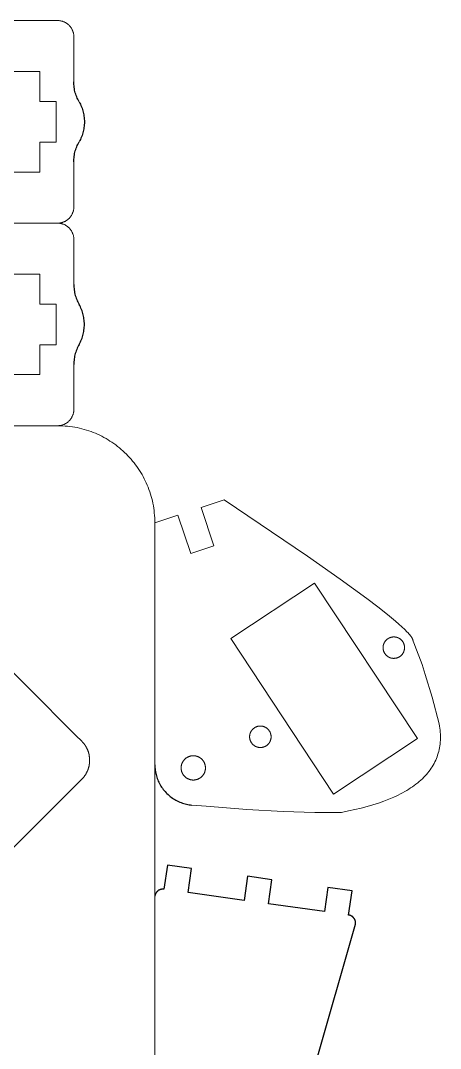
# Model space of a CAD drawing. Header units: millimetres. Extents: x -87 to 69, y -57 to 280.
# Drawn here: x 16.7 to 68.5, y 9.8 to 136.6 of the extents above; entities that cross this region are included whole.
import ezdxf

# ---------------------------------------------------------------- set-up
doc = ezdxf.new("R2010")
doc.units = ezdxf.units.MM
doc.header["$MEASUREMENT"] = 0
doc.layers.add('Predeterminado', color=18, linetype='Continuous', true_color=0x000000)

msp = doc.modelspace()

# ---------------------------------------------------------------- linework, layer by layer
at = {"layer": 'Predeterminado', "lineweight": 9}
for points in [[(-6.1, 136.62), (21.28, 136.62)], [(21.28, 136.62), (21.35, 136.62), (21.42, 136.61), (21.49, 136.61), (21.56, 136.6), (21.62, 136.59), (21.69, 136.58), (21.76, 136.56), (21.82, 136.54), (21.89, 136.53), (21.95, 136.5), (22.02, 136.48), (22.08, 136.45), (22.14, 136.43), (22.2, 136.39), (22.26, 136.36), (22.32, 136.33), (22.38, 136.29), (22.44, 136.25), (22.49, 136.21), (22.55, 136.17), (22.6, 136.13), (22.65, 136.08), (22.7, 136.03), (22.75, 135.98), (22.79, 135.93), (22.84, 135.88), (22.88, 135.83), (22.92, 135.77), (22.96, 135.72), (22.99, 135.66), (23.03, 135.6), (23.06, 135.54), (23.09, 135.48), (23.12, 135.42), (23.14, 135.35), (23.17, 135.29), (23.19, 135.22), (23.21, 135.16), (23.23, 135.09), (23.24, 135.03), (23.26, 134.96), (23.27, 134.89), (23.27, 134.82), (23.28, 134.76), (23.28, 134.69), (23.28, 134.62)], [(23.28, 134.62), (23.28, 129.06)], [(19.09, 126.62), (19.09, 130.32), (19.09, 130.32), (-3.91, 130.32), (-3.91, 130.32), (-3.91, 117.92), (-3.91, 117.92), (19.09, 117.92), (19.09, 117.92), (19.09, 121.62)], [(19.09, 121.62), (19.09, 121.62), (21.09, 121.62), (21.09, 121.62), (21.09, 126.62), (21.09, 126.62), (19.09, 126.62)], [(23.28, 119.18), (23.28, 113.62)], [(23.28, 113.62), (23.28, 113.55), (23.28, 113.48), (23.27, 113.41), (23.27, 113.35), (23.26, 113.28), (23.24, 113.21), (23.23, 113.15), (23.21, 113.08), (23.19, 113.01), (23.17, 112.95), (23.14, 112.89), (23.12, 112.82), (23.09, 112.76), (23.06, 112.7), (23.03, 112.64), (22.99, 112.58), (22.96, 112.52), (22.92, 112.47), (22.88, 112.41), (22.84, 112.36), (22.79, 112.3), (22.75, 112.25), (22.7, 112.2), (22.65, 112.16), (22.6, 112.11), (22.55, 112.07), (22.49, 112.03), (22.44, 111.98), (22.38, 111.95), (22.32, 111.91), (22.26, 111.88), (22.2, 111.84), (22.14, 111.81), (22.08, 111.78), (22.02, 111.76), (21.95, 111.73), (21.89, 111.71), (21.82, 111.69), (21.76, 111.68), (21.69, 111.66), (21.62, 111.65), (21.56, 111.64), (21.49, 111.63), (21.42, 111.62), (21.35, 111.62), (21.28, 111.62)], [(21.28, 111.62), (-6.1, 111.62)], [(21.28, 111.62), (-6.1, 111.62)], [(23.28, 109.62), (23.28, 109.69), (23.28, 109.76), (23.27, 109.82), (23.27, 109.89), (23.26, 109.96), (23.24, 110.03), (23.23, 110.09), (23.21, 110.16), (23.19, 110.22), (23.17, 110.29), (23.14, 110.35), (23.12, 110.42), (23.09, 110.48), (23.06, 110.54), (23.03, 110.6), (22.99, 110.66), (22.96, 110.72), (22.92, 110.77), (22.88, 110.83), (22.84, 110.88), (22.79, 110.93), (22.75, 110.98), (22.7, 111.03), (22.65, 111.08), (22.6, 111.13), (22.55, 111.17), (22.49, 111.21), (22.44, 111.25), (22.38, 111.29), (22.32, 111.33), (22.26, 111.36), (22.2, 111.39), (22.14, 111.43), (22.08, 111.45), (22.02, 111.48), (21.95, 111.5), (21.89, 111.53), (21.82, 111.54), (21.76, 111.56), (21.69, 111.58), (21.62, 111.59), (21.56, 111.6), (21.49, 111.61), (21.42, 111.61), (21.35, 111.62), (21.28, 111.62)], [(23.28, 104.06), (23.28, 109.62)], [(19.09, 96.62), (19.09, 92.92), (19.09, 92.92), (-3.91, 92.92), (-3.91, 92.92), (-3.91, 105.32), (-3.91, 105.32), (19.09, 105.32), (19.09, 105.32), (19.09, 101.62)], [(19.09, 101.62), (19.09, 101.62), (21.09, 101.62), (21.09, 101.62), (21.09, 96.62), (21.09, 96.62), (19.09, 96.62)], [(23.28, 88.62), (23.28, 94.18)], [(21.28, 86.62), (21.35, 86.62), (21.42, 86.62), (21.49, 86.63), (21.56, 86.64), (21.62, 86.65), (21.69, 86.66), (21.76, 86.68), (21.82, 86.69), (21.89, 86.71), (21.95, 86.73), (22.02, 86.76), (22.08, 86.78), (22.14, 86.81), (22.2, 86.84), (22.26, 86.88), (22.32, 86.91), (22.38, 86.95), (22.44, 86.98), (22.49, 87.03), (22.55, 87.07), (22.6, 87.11), (22.65, 87.16), (22.7, 87.2), (22.75, 87.25), (22.79, 87.3), (22.84, 87.36), (22.88, 87.41), (22.92, 87.47), (22.96, 87.52), (22.99, 87.58), (23.03, 87.64), (23.06, 87.7), (23.09, 87.76), (23.12, 87.82), (23.14, 87.89), (23.17, 87.95), (23.19, 88.01), (23.21, 88.08), (23.23, 88.15), (23.24, 88.21), (23.26, 88.28), (23.27, 88.35), (23.27, 88.41), (23.28, 88.48), (23.28, 88.55), (23.28, 88.62)], [(21.28, 86.62), (21.28, 86.62), (21.27, 86.62), (21.23, 86.62), (21.08, 86.62), (20.49, 86.62), (18.23, 86.62), (10.19, 86.62), (-14.22, 86.62), (-38.62, 86.61), (-46.66, 86.61), (-48.92, 86.61), (-49.51, 86.61), (-49.66, 86.61), (-49.7, 86.61), (-49.71, 86.61), (-49.72, 86.61)], [(-6.1, 86.62), (21.28, 86.62)], [(21.28, 86.62), (21.59, 86.62), (21.9, 86.6), (22.21, 86.58), (22.51, 86.56), (22.81, 86.52), (23.11, 86.48), (23.41, 86.43), (23.7, 86.38), (23.99, 86.31), (24.28, 86.24), (24.57, 86.16), (24.85, 86.08), (25.13, 85.99), (25.41, 85.89), (25.68, 85.79), (25.96, 85.68), (26.22, 85.56), (26.49, 85.44), (26.75, 85.31), (27, 85.17), (27.26, 85.03), (27.51, 84.88), (27.75, 84.73), (27.99, 84.57), (28.23, 84.41), (28.46, 84.24), (28.69, 84.06), (28.92, 83.88), (29.14, 83.69), (29.35, 83.5), (29.56, 83.31), (29.77, 83.1), (29.97, 82.9), (30.17, 82.69), (30.36, 82.47), (30.54, 82.25), (30.73, 82.03), (30.9, 81.8), (31.07, 81.57), (31.24, 81.33), (31.39, 81.09), (31.55, 80.84), (31.7, 80.59), (31.84, 80.34), (31.97, 80.08), (32.1, 79.82), (32.23, 79.56), (32.34, 79.29), (32.45, 79.02), (32.56, 78.75), (32.65, 78.47), (32.75, 78.19), (32.83, 77.9), (32.91, 77.62), (32.98, 77.33), (33.04, 77.04), (33.1, 76.74), (33.15, 76.45), (33.19, 76.15), (33.22, 75.85), (33.25, 75.54), (33.27, 75.24), (33.28, 74.93), (33.29, 74.62)], [(24.16, 47.79), (24.16, 47.8), (24.16, 47.8), (24.14, 47.82), (24.06, 47.9), (23.76, 48.2), (22.61, 49.34), (18.53, 53.43), (6.15, 65.83), (-6.23, 78.23), (-10.31, 82.31), (-11.46, 83.46), (-11.76, 83.76), (-11.83, 83.83), (-11.85, 83.85), (-11.86, 83.86), (-11.86, 83.86)], [(38.98, 76.52), (41.82, 77.47)], [(65.14, 60.02), (65.14, 60.03), (65.14, 60.05), (65.14, 60.06), (65.14, 60.08), (65.14, 60.1), (65.14, 60.11), (65.13, 60.13), (65.13, 60.15), (65.12, 60.17), (65.12, 60.18), (65.11, 60.2), (65.11, 60.22), (65.1, 60.24), (65.09, 60.26), (65.08, 60.28), (65.07, 60.3), (65.06, 60.32), (65.05, 60.35), (65.04, 60.37), (65.03, 60.39), (65, 60.44), (64.97, 60.48), (64.94, 60.53), (64.91, 60.59), (64.87, 60.64), (64.83, 60.69), (64.74, 60.81), (64.63, 60.93), (64.52, 61.06), (64.39, 61.19), (64.11, 61.48), (63.77, 61.8), (63.39, 62.14), (62.97, 62.51), (61.98, 63.33), (60.8, 64.26), (59.43, 65.3), (56.15, 67.69), (52.12, 70.52), (41.82, 77.47)], [(38.98, 76.52), (40.56, 71.78), (40.56, 71.78), (37.71, 70.83), (37.71, 70.83), (36.13, 75.57)], [(33.29, 74.62), (36.13, 75.57)], [(33.29, -45.47), (33.29, -45.47), (33.29, -45.45), (33.29, -45.39), (33.29, -45.13), (33.29, -44.13), (33.29, -40.31), (33.29, -26.71), (33.29, 14.57), (33.29, 55.85), (33.29, 69.46), (33.29, 73.27), (33.29, 74.27), (33.29, 74.53), (33.29, 74.6), (33.29, 74.61), (33.29, 74.62)], [(68.37, 49.81), (67.48, 53.11), (66.65, 55.92), (66.25, 57.13), (65.86, 58.22), (65.49, 59.18), (65.31, 59.62), (65.14, 60.02)], [(56.33, 38.9), (57.16, 39.07), (57.96, 39.24), (58.74, 39.42), (59.48, 39.62), (60.19, 39.83), (60.87, 40.05), (61.53, 40.28), (62.15, 40.52), (62.75, 40.78), (63.04, 40.91), (63.32, 41.04), (63.59, 41.18), (63.85, 41.32), (64.11, 41.46), (64.36, 41.61), (64.61, 41.76), (64.84, 41.91), (65.07, 42.07), (65.29, 42.22), (65.5, 42.38), (65.71, 42.55), (65.91, 42.71), (66.1, 42.88), (66.29, 43.05), (66.46, 43.23), (66.63, 43.41), (66.8, 43.59), (66.95, 43.77), (67.1, 43.96), (67.24, 44.15), (67.37, 44.34), (67.5, 44.53), (67.62, 44.73), (67.73, 44.93), (67.83, 45.13), (67.93, 45.34), (68.02, 45.55), (68.1, 45.76), (68.17, 45.98), (68.24, 46.2), (68.3, 46.42), (68.35, 46.64), (68.4, 46.87), (68.44, 47.1), (68.47, 47.33), (68.49, 47.56), (68.51, 47.8), (68.51, 48.04), (68.52, 48.29), (68.51, 48.54), (68.5, 48.78), (68.48, 49.04), (68.45, 49.29), (68.41, 49.55), (68.37, 49.81)], [(24.28, 47.67), (24.28, 47.67), (24.28, 47.67), (24.28, 47.67), (24.28, 47.67), (24.28, 47.67), (24.28, 47.67), (24.27, 47.69), (24.22, 47.73), (24.18, 47.77), (24.17, 47.79), (24.16, 47.79), (24.16, 47.79), (24.16, 47.79), (24.16, 47.79), (24.16, 47.79), (24.16, 47.79)], [(24.36, 47.58), (24.36, 47.58), (24.36, 47.58), (24.36, 47.58), (24.36, 47.58), (24.36, 47.58), (24.36, 47.59), (24.35, 47.6), (24.32, 47.62), (24.3, 47.65), (24.29, 47.66), (24.28, 47.67), (24.28, 47.67), (24.28, 47.67), (24.28, 47.67), (24.28, 47.67), (24.28, 47.67)], [(24.44, 47.5), (24.44, 47.5), (24.44, 47.5), (24.44, 47.5), (24.44, 47.5), (24.44, 47.5), (24.43, 47.5), (24.43, 47.51), (24.4, 47.54), (24.37, 47.57), (24.37, 47.58), (24.36, 47.58), (24.36, 47.58), (24.36, 47.58), (24.36, 47.58), (24.36, 47.58), (24.36, 47.58)], [(24.51, 47.41), (24.51, 47.41), (24.51, 47.41), (24.51, 47.41), (24.51, 47.41), (24.51, 47.41), (24.51, 47.42), (24.5, 47.42), (24.47, 47.46), (24.45, 47.49), (24.44, 47.5), (24.44, 47.5), (24.44, 47.5), (24.44, 47.5), (24.44, 47.5), (24.44, 47.5), (24.44, 47.5)], [(24.58, 47.32), (24.58, 47.32), (24.58, 47.32), (24.58, 47.32), (24.58, 47.32), (24.58, 47.32), (24.58, 47.33), (24.57, 47.34), (24.55, 47.37), (24.52, 47.4), (24.51, 47.41), (24.51, 47.41), (24.51, 47.41), (24.51, 47.41), (24.51, 47.41), (24.51, 47.41), (24.51, 47.41)], [(24.65, 47.23), (24.65, 47.23), (24.65, 47.23), (24.65, 47.23), (24.65, 47.23), (24.65, 47.23), (24.64, 47.23), (24.64, 47.24), (24.61, 47.28), (24.59, 47.31), (24.58, 47.32), (24.58, 47.32), (24.58, 47.32), (24.58, 47.32), (24.58, 47.32), (24.58, 47.32), (24.58, 47.32)], [(24.71, 47.13), (24.71, 47.13), (24.71, 47.13), (24.71, 47.13), (24.71, 47.13), (24.71, 47.14), (24.71, 47.14), (24.7, 47.15), (24.68, 47.18), (24.66, 47.21), (24.65, 47.22), (24.65, 47.23), (24.65, 47.23), (24.65, 47.23), (24.65, 47.23), (24.65, 47.23), (24.65, 47.23)], [(24.77, 47.04), (24.77, 47.04), (24.77, 47.04), (24.77, 47.04), (24.77, 47.04), (24.77, 47.04), (24.77, 47.04), (24.76, 47.05), (24.74, 47.09), (24.72, 47.12), (24.71, 47.13), (24.71, 47.13), (24.71, 47.13), (24.71, 47.13), (24.71, 47.13), (24.71, 47.13), (24.71, 47.13)], [(24.83, 46.94), (24.83, 46.94), (24.83, 46.94), (24.83, 46.94), (24.83, 46.94), (24.83, 46.94), (24.82, 46.94), (24.82, 46.95), (24.8, 46.99), (24.78, 47.02), (24.77, 47.03), (24.77, 47.04), (24.77, 47.04), (24.77, 47.04), (24.77, 47.04), (24.77, 47.04), (24.77, 47.04)], [(24.88, 46.84), (24.88, 46.84), (24.88, 46.84), (24.88, 46.84), (24.88, 46.84), (24.88, 46.84), (24.88, 46.84), (24.87, 46.85), (24.85, 46.89), (24.83, 46.92), (24.83, 46.93), (24.83, 46.94), (24.83, 46.94), (24.83, 46.94), (24.83, 46.94), (24.83, 46.94), (24.83, 46.94)], [(24.93, 46.74), (24.93, 46.74), (24.93, 46.74), (24.93, 46.74), (24.93, 46.74), (24.93, 46.74), (24.93, 46.74), (24.92, 46.75), (24.9, 46.79), (24.89, 46.82), (24.88, 46.83), (24.88, 46.84), (24.88, 46.84), (24.88, 46.84), (24.88, 46.84), (24.88, 46.84), (24.88, 46.84)], [(24.98, 46.63), (24.98, 46.63), (24.98, 46.63), (24.98, 46.63), (24.98, 46.63), (24.98, 46.63), (24.97, 46.64), (24.97, 46.65), (24.95, 46.68), (24.94, 46.72), (24.93, 46.73), (24.93, 46.74), (24.93, 46.74), (24.93, 46.74), (24.93, 46.74), (24.93, 46.74), (24.93, 46.74)], [(25.02, 46.53), (25.02, 46.53), (25.02, 46.53), (25.02, 46.53), (25.02, 46.53), (25.02, 46.53), (25.02, 46.53), (25.01, 46.54), (25, 46.58), (24.98, 46.62), (24.98, 46.63), (24.98, 46.63), (24.98, 46.63), (24.98, 46.63), (24.98, 46.63), (24.98, 46.63), (24.98, 46.63)], [(25.06, 46.42), (25.06, 46.42), (25.06, 46.42), (25.06, 46.42), (25.06, 46.42), (25.06, 46.42), (25.06, 46.42), (25.05, 46.44), (25.04, 46.47), (25.02, 46.51), (25.02, 46.52), (25.02, 46.53), (25.02, 46.53), (25.02, 46.53), (25.02, 46.53), (25.02, 46.53), (25.02, 46.53)], [(25.09, 46.31), (25.09, 46.31), (25.09, 46.31), (25.09, 46.31), (25.09, 46.31), (25.09, 46.31), (25.09, 46.32), (25.09, 46.33), (25.08, 46.37), (25.06, 46.4), (25.06, 46.42), (25.06, 46.42), (25.06, 46.42), (25.06, 46.42), (25.06, 46.42), (25.06, 46.42), (25.06, 46.42)], [(25.12, 46.2), (25.12, 46.2), (25.12, 46.2), (25.12, 46.2), (25.12, 46.2), (25.12, 46.2), (25.12, 46.21), (25.12, 46.22), (25.11, 46.26), (25.1, 46.29), (25.09, 46.31), (25.09, 46.31), (25.09, 46.31), (25.09, 46.31), (25.09, 46.31), (25.09, 46.31), (25.09, 46.31)], [(25.15, 46.09), (25.15, 46.09), (25.15, 46.09), (25.15, 46.09), (25.15, 46.09), (25.15, 46.09), (25.15, 46.1), (25.15, 46.11), (25.14, 46.15), (25.13, 46.19), (25.13, 46.2), (25.12, 46.2), (25.12, 46.2), (25.12, 46.2), (25.12, 46.2), (25.12, 46.2), (25.12, 46.2)], [(25.18, 45.98), (25.18, 45.98), (25.18, 45.98), (25.18, 45.98), (25.18, 45.98), (25.18, 45.98), (25.18, 45.99), (25.17, 46), (25.16, 46.04), (25.16, 46.08), (25.15, 46.09), (25.15, 46.09), (25.15, 46.09), (25.15, 46.09), (25.15, 46.09), (25.15, 46.09), (25.15, 46.09)], [(25.2, 45.87), (25.2, 45.87), (25.2, 45.87), (25.2, 45.87), (25.2, 45.87), (25.2, 45.87), (25.2, 45.87), (25.19, 45.89), (25.19, 45.93), (25.18, 45.96), (25.18, 45.98), (25.18, 45.98), (25.18, 45.98), (25.18, 45.98), (25.18, 45.98), (25.18, 45.98), (25.18, 45.98)], [(25.21, 45.76), (25.21, 45.76), (25.21, 45.76), (25.21, 45.76), (25.21, 45.76), (25.21, 45.76), (25.21, 45.76), (25.21, 45.77), (25.2, 45.81), (25.2, 45.85), (25.2, 45.86), (25.2, 45.87), (25.2, 45.87), (25.2, 45.87), (25.2, 45.87), (25.2, 45.87), (25.2, 45.87)], [(25.23, 45.64), (25.23, 45.64), (25.23, 45.64), (25.23, 45.64), (25.23, 45.64), (25.23, 45.65), (25.23, 45.65), (25.22, 45.66), (25.22, 45.7), (25.22, 45.74), (25.21, 45.75), (25.21, 45.76), (25.21, 45.76), (25.21, 45.76), (25.21, 45.76), (25.21, 45.76), (25.21, 45.76)], [(25.07, 44.3), (25.07, 44.3), (25.07, 44.3), (25.07, 44.3), (25.07, 44.3), (25.08, 44.3), (25.08, 44.3), (25.08, 44.31), (25.09, 44.35), (25.1, 44.39), (25.11, 44.4), (25.11, 44.4), (25.11, 44.41), (25.11, 44.41), (25.11, 44.41), (25.11, 44.41), (25.11, 44.41)], [(25.11, 44.41), (25.11, 44.41), (25.11, 44.41), (25.11, 44.41), (25.11, 44.41), (25.11, 44.41), (25.11, 44.41), (25.11, 44.42), (25.12, 44.46), (25.13, 44.5), (25.14, 44.51), (25.14, 44.51), (25.14, 44.51), (25.14, 44.52), (25.14, 44.52), (25.14, 44.52), (25.14, 44.52)], [(25.14, 44.52), (25.14, 44.52), (25.14, 44.52), (25.14, 44.52), (25.14, 44.52), (25.14, 44.52), (25.14, 44.52), (25.14, 44.53), (25.15, 44.57), (25.16, 44.61), (25.16, 44.62), (25.16, 44.62), (25.16, 44.63), (25.16, 44.63), (25.16, 44.63), (25.16, 44.63), (25.16, 44.63)], [(25.16, 44.63), (25.16, 44.63), (25.16, 44.63), (25.16, 44.63), (25.16, 44.63), (25.16, 44.63), (25.17, 44.63), (25.17, 44.64), (25.18, 44.68), (25.18, 44.72), (25.19, 44.73), (25.19, 44.74), (25.19, 44.74), (25.19, 44.74), (25.19, 44.74), (25.19, 44.74), (25.19, 44.74)], [(25.19, 44.74), (25.19, 44.74), (25.19, 44.74), (25.19, 44.74), (25.19, 44.74), (25.19, 44.74), (25.19, 44.74), (25.19, 44.76), (25.2, 44.79), (25.2, 44.83), (25.2, 44.84), (25.2, 44.85), (25.2, 44.85), (25.2, 44.85), (25.2, 44.85), (25.2, 44.85), (25.2, 44.85)], [(25.2, 44.85), (25.2, 44.85), (25.2, 44.85), (25.2, 44.85), (25.2, 44.85), (25.21, 44.85), (25.21, 44.85), (25.21, 44.87), (25.21, 44.91), (25.22, 44.94), (25.22, 44.96), (25.22, 44.96), (25.22, 44.96), (25.22, 44.96), (25.22, 44.96), (25.22, 44.96), (25.22, 44.96)], [(25.22, 44.96), (25.22, 44.96), (25.22, 44.96), (25.22, 44.96), (25.22, 44.96), (25.22, 44.96), (25.22, 44.97), (25.22, 44.98), (25.22, 45.02), (25.23, 45.06), (25.23, 45.07), (25.23, 45.07), (25.23, 45.08), (25.23, 45.08), (25.23, 45.08), (25.23, 45.08), (25.23, 45.08)], [(25.23, 45.53), (25.23, 45.53), (25.23, 45.53), (25.23, 45.53), (25.23, 45.53), (25.23, 45.53), (25.23, 45.54), (25.23, 45.55), (25.23, 45.59), (25.23, 45.63), (25.23, 45.64), (25.23, 45.64), (25.23, 45.64), (25.23, 45.64), (25.23, 45.64), (25.23, 45.64), (25.23, 45.64)], [(25.24, 45.42), (25.24, 45.42), (25.24, 45.42), (25.24, 45.42), (25.24, 45.42), (25.24, 45.42), (25.24, 45.42), (25.24, 45.43), (25.24, 45.47), (25.24, 45.51), (25.23, 45.53), (25.23, 45.53), (25.23, 45.53), (25.23, 45.53), (25.23, 45.53), (25.23, 45.53), (25.23, 45.53)], [(25.23, 45.08), (25.23, 45.08), (25.23, 45.08), (25.23, 45.08), (25.23, 45.08), (25.23, 45.08), (25.23, 45.08), (25.23, 45.09), (25.23, 45.13), (25.24, 45.17), (25.24, 45.18), (25.24, 45.19), (25.24, 45.19), (25.24, 45.19), (25.24, 45.19), (25.24, 45.19), (25.24, 45.19)], [(25.24, 45.3), (25.24, 45.3), (25.24, 45.3), (25.24, 45.3), (25.24, 45.3), (25.24, 45.3), (25.24, 45.31), (25.24, 45.32), (25.24, 45.36), (25.24, 45.4), (25.24, 45.41), (25.24, 45.42), (25.24, 45.42), (25.24, 45.42), (25.24, 45.42), (25.24, 45.42), (25.24, 45.42)], [(25.24, 45.19), (25.24, 45.19), (25.24, 45.19), (25.24, 45.19), (25.24, 45.19), (25.24, 45.19), (25.24, 45.19), (25.24, 45.21), (25.24, 45.25), (25.24, 45.29), (25.24, 45.3), (25.24, 45.3), (25.24, 45.3), (25.24, 45.3), (25.24, 45.3), (25.24, 45.3), (25.24, 45.3)], [(24.4, 43.12), (24.4, 43.12), (24.4, 43.12), (24.4, 43.12), (24.4, 43.12), (24.4, 43.12), (24.4, 43.13), (24.41, 43.14), (24.44, 43.17), (24.46, 43.19), (24.47, 43.2), (24.47, 43.21), (24.47, 43.21), (24.47, 43.21), (24.47, 43.21), (24.47, 43.21), (24.47, 43.21)], [(24.47, 43.21), (24.47, 43.21), (24.47, 43.21), (24.47, 43.21), (24.47, 43.21), (24.47, 43.21), (24.48, 43.21), (24.48, 43.22), (24.51, 43.25), (24.53, 43.28), (24.54, 43.29), (24.54, 43.3), (24.54, 43.3), (24.54, 43.3), (24.54, 43.3), (24.54, 43.3), (24.54, 43.3)], [(24.54, 43.3), (24.54, 43.3), (24.54, 43.3), (24.54, 43.3), (24.54, 43.3), (24.54, 43.3), (24.55, 43.3), (24.55, 43.31), (24.58, 43.34), (24.6, 43.37), (24.61, 43.38), (24.61, 43.39), (24.61, 43.39), (24.61, 43.39), (24.61, 43.39), (24.61, 43.39), (24.61, 43.39)], [(24.61, 43.39), (24.61, 43.39), (24.61, 43.39), (24.61, 43.39), (24.61, 43.39), (24.61, 43.39), (24.62, 43.39), (24.62, 43.4), (24.64, 43.43), (24.67, 43.47), (24.67, 43.48), (24.68, 43.48), (24.68, 43.48), (24.68, 43.48), (24.68, 43.48), (24.68, 43.48), (24.68, 43.48)], [(24.68, 43.48), (24.68, 43.48), (24.68, 43.48), (24.68, 43.48), (24.68, 43.48), (24.68, 43.48), (24.68, 43.49), (24.69, 43.5), (24.71, 43.53), (24.73, 43.56), (24.74, 43.57), (24.74, 43.58), (24.74, 43.58), (24.74, 43.58), (24.74, 43.58), (24.74, 43.58), (24.74, 43.58)], [(24.74, 43.58), (24.74, 43.58), (24.74, 43.58), (24.74, 43.58), (24.74, 43.58), (24.74, 43.58), (24.74, 43.58), (24.75, 43.59), (24.77, 43.63), (24.79, 43.66), (24.79, 43.67), (24.8, 43.67), (24.8, 43.67), (24.8, 43.67), (24.8, 43.67), (24.8, 43.67), (24.8, 43.67)], [(24.8, 43.67), (24.8, 43.67), (24.8, 43.67), (24.8, 43.67), (24.8, 43.67), (24.8, 43.68), (24.8, 43.68), (24.81, 43.69), (24.82, 43.72), (24.84, 43.76), (24.85, 43.77), (24.85, 43.77), (24.85, 43.77), (24.85, 43.77), (24.85, 43.77), (24.85, 43.77), (24.85, 43.77)], [(24.85, 43.77), (24.85, 43.77), (24.85, 43.77), (24.85, 43.77), (24.85, 43.77), (24.85, 43.78), (24.85, 43.78), (24.86, 43.79), (24.88, 43.82), (24.9, 43.86), (24.9, 43.87), (24.9, 43.87), (24.9, 43.88), (24.9, 43.88), (24.9, 43.88), (24.9, 43.88), (24.9, 43.88)], [(24.9, 43.88), (24.9, 43.88), (24.9, 43.88), (24.9, 43.88), (24.9, 43.88), (24.9, 43.88), (24.91, 43.88), (24.91, 43.89), (24.93, 43.93), (24.94, 43.96), (24.95, 43.97), (24.95, 43.98), (24.95, 43.98), (24.95, 43.98), (24.95, 43.98), (24.95, 43.98), (24.95, 43.98)], [(24.95, 43.98), (24.95, 43.98), (24.95, 43.98), (24.95, 43.98), (24.95, 43.98), (24.95, 43.98), (24.95, 43.98), (24.96, 43.99), (24.97, 44.03), (24.99, 44.07), (24.99, 44.08), (25, 44.08), (25, 44.08), (25, 44.08), (25, 44.08), (25, 44.08), (25, 44.08)], [(25, 44.08), (25, 44.08), (25, 44.08), (25, 44.08), (25, 44.08), (25, 44.08), (25, 44.09), (25, 44.1), (25.02, 44.14), (25.03, 44.17), (25.04, 44.18), (25.04, 44.19), (25.04, 44.19), (25.04, 44.19), (25.04, 44.19), (25.04, 44.19), (25.04, 44.19)], [(25.04, 44.19), (25.04, 44.19), (25.04, 44.19), (25.04, 44.19), (25.04, 44.19), (25.04, 44.19), (25.04, 44.19), (25.04, 44.21), (25.06, 44.24), (25.07, 44.28), (25.07, 44.29), (25.07, 44.3), (25.07, 44.3), (25.07, 44.3), (25.07, 44.3), (25.07, 44.3), (25.07, 44.3)], [(-11.91, 6.86), (-11.91, 6.86), (-11.9, 6.86), (-11.88, 6.88), (-11.8, 6.96), (-11.5, 7.26), (-10.36, 8.41), (-6.27, 12.49), (6.13, 24.87), (18.52, 37.25), (22.61, 41.33), (23.75, 42.47), (24.06, 42.78), (24.13, 42.85), (24.15, 42.87), (24.16, 42.88), (24.16, 42.88)], [(24.16, 42.88), (24.16, 42.88), (24.16, 42.88), (24.16, 42.88), (24.16, 42.88), (24.16, 42.88), (24.16, 42.88), (24.17, 42.89), (24.2, 42.92), (24.23, 42.94), (24.24, 42.95), (24.24, 42.96), (24.24, 42.96), (24.24, 42.96), (24.24, 42.96), (24.24, 42.96), (24.24, 42.96)], [(24.24, 42.96), (24.24, 42.96), (24.24, 42.96), (24.24, 42.96), (24.24, 42.96), (24.24, 42.96), (24.25, 42.96), (24.25, 42.97), (24.28, 43), (24.31, 43.03), (24.32, 43.03), (24.32, 43.04), (24.32, 43.04), (24.32, 43.04), (24.32, 43.04), (24.32, 43.04), (24.32, 43.04)], [(24.32, 43.04), (24.32, 43.04), (24.32, 43.04), (24.32, 43.04), (24.32, 43.04), (24.32, 43.04), (24.33, 43.04), (24.33, 43.05), (24.36, 43.08), (24.39, 43.11), (24.4, 43.12), (24.4, 43.12), (24.4, 43.12), (24.4, 43.12), (24.4, 43.12), (24.4, 43.12), (24.4, 43.12)], [(37.86, 39.8), (39.61, 39.65)], [(39.61, 39.65), (44.65, 39.26), (49.12, 39.01), (53.01, 38.89), (54.74, 38.88), (56.33, 38.9)], [(33.29, 24.2), (33.29, 24.2), (33.29, 24.2), (33.29, 24.2), (33.29, 24.21), (33.29, 24.24), (33.29, 24.38), (33.29, 24.88), (33.29, 26.39), (33.29, 27.89), (33.29, 28.39), (33.29, 28.53), (33.29, 28.56), (33.29, 28.57), (33.29, 28.57), (33.29, 28.58), (33.29, 28.58)]]:
    msp.add_lwpolyline(points, dxfattribs=at)
at = {"layer": 'Predeterminado'}
for points in [[(23.94, 126.59), (23.86, 126.74), (23.78, 126.9), (23.71, 127.05), (23.64, 127.21), (23.58, 127.37), (23.52, 127.54), (23.47, 127.7), (23.43, 127.87), (23.39, 128.04), (23.36, 128.2), (23.33, 128.38), (23.31, 128.55), (23.3, 128.72), (23.29, 128.89), (23.28, 129.06)], [(23.94, 126.59), (24.02, 126.44), (24.1, 126.29), (24.17, 126.13), (24.24, 125.97), (24.3, 125.81), (24.35, 125.65), (24.4, 125.48), (24.45, 125.31), (24.49, 125.15), (24.52, 124.98), (24.54, 124.81), (24.56, 124.64), (24.58, 124.46), (24.59, 124.29), (24.59, 124.12), (24.59, 123.95), (24.58, 123.77), (24.56, 123.6), (24.54, 123.43), (24.52, 123.26), (24.49, 123.09), (24.45, 122.92), (24.4, 122.76), (24.35, 122.59), (24.3, 122.43), (24.24, 122.27), (24.17, 122.11), (24.1, 121.95), (24.02, 121.8), (23.94, 121.65)], [(23.28, 119.18), (23.29, 119.35), (23.3, 119.52), (23.31, 119.69), (23.33, 119.86), (23.36, 120.03), (23.39, 120.2), (23.43, 120.37), (23.47, 120.54), (23.52, 120.7), (23.58, 120.87), (23.64, 121.03), (23.71, 121.19), (23.78, 121.34), (23.86, 121.5), (23.94, 121.65)], [(23.28, 104.06), (23.29, 103.89), (23.3, 103.72), (23.31, 103.55), (23.33, 103.38), (23.36, 103.2), (23.39, 103.04), (23.43, 102.87), (23.47, 102.7), (23.52, 102.54), (23.58, 102.37), (23.64, 102.21), (23.71, 102.05), (23.78, 101.9), (23.86, 101.74), (23.94, 101.59)], [(23.94, 96.65), (24.02, 96.8), (24.1, 96.95), (24.17, 97.11), (24.24, 97.27), (24.3, 97.43), (24.35, 97.59), (24.4, 97.76), (24.45, 97.92), (24.49, 98.09), (24.52, 98.26), (24.54, 98.43), (24.56, 98.6), (24.58, 98.77), (24.59, 98.95), (24.59, 99.12), (24.59, 99.29), (24.58, 99.46), (24.56, 99.64), (24.54, 99.81), (24.52, 99.98), (24.49, 100.15), (24.45, 100.31), (24.4, 100.48), (24.35, 100.65), (24.3, 100.81), (24.24, 100.97), (24.17, 101.13), (24.1, 101.29), (24.02, 101.44), (23.94, 101.59)], [(23.94, 96.65), (23.86, 96.5), (23.78, 96.34), (23.71, 96.19), (23.64, 96.03), (23.58, 95.87), (23.52, 95.7), (23.47, 95.54), (23.43, 95.37), (23.39, 95.2), (23.36, 95.03), (23.33, 94.86), (23.31, 94.69), (23.3, 94.52), (23.29, 94.35), (23.28, 94.18)], [(33.29, 44.78), (33.29, 44.61), (33.3, 44.43), (33.31, 44.26), (33.33, 44.09), (33.36, 43.92), (33.39, 43.75), (33.43, 43.58), (33.47, 43.42), (33.52, 43.25), (33.58, 43.09), (33.64, 42.92), (33.71, 42.77), (33.78, 42.61), (33.86, 42.45), (33.94, 42.3), (34.03, 42.15), (34.12, 42.01), (34.22, 41.87), (34.32, 41.73), (34.43, 41.59), (34.54, 41.46), (34.66, 41.33), (34.78, 41.21), (34.91, 41.09), (35.04, 40.98), (35.17, 40.87), (35.31, 40.76), (35.45, 40.66), (35.59, 40.57), (35.74, 40.48), (35.89, 40.39), (36.04, 40.31), (36.2, 40.24), (36.36, 40.17), (36.52, 40.1), (36.68, 40.04), (36.84, 39.99), (37.01, 39.94), (37.18, 39.9), (37.35, 39.87), (37.52, 39.84), (37.69, 39.82), (37.86, 39.8)], [(34.83, 32.39), (34.41, 29.42)], [(37.8, 31.98), (34.83, 32.39)], [(37.39, 29.01), (37.8, 31.98)], [(44.73, 31.01), (44.32, 28.04)], [(47.7, 30.59), (44.73, 31.01)], [(47.29, 27.62), (47.7, 30.59)], [(34.41, 29.42), (34.39, 29.43), (34.36, 29.43), (34.34, 29.43), (34.31, 29.43), (34.29, 29.43), (34.26, 29.43), (34.24, 29.43), (34.21, 29.43), (34.19, 29.42), (34.16, 29.42), (34.14, 29.42), (34.11, 29.41), (34.09, 29.41), (34.06, 29.4), (34.04, 29.4), (34.02, 29.39), (33.99, 29.38), (33.97, 29.38), (33.95, 29.37), (33.93, 29.36), (33.9, 29.35), (33.88, 29.34), (33.86, 29.33), (33.84, 29.32), (33.81, 29.31), (33.79, 29.3), (33.77, 29.29), (33.75, 29.28), (33.73, 29.26), (33.71, 29.25), (33.69, 29.24), (33.67, 29.22), (33.65, 29.21), (33.64, 29.19), (33.62, 29.18), (33.6, 29.16), (33.58, 29.15), (33.56, 29.13), (33.55, 29.11), (33.53, 29.1), (33.52, 29.08), (33.5, 29.06), (33.49, 29.04), (33.47, 29.02), (33.46, 29), (33.44, 28.98), (33.43, 28.96), (33.42, 28.94), (33.4, 28.92), (33.39, 28.9), (33.38, 28.88), (33.37, 28.86), (33.36, 28.84), (33.35, 28.81), (33.34, 28.79), (33.33, 28.77), (33.33, 28.74), (33.32, 28.72), (33.31, 28.7), (33.3, 28.67), (33.3, 28.65), (33.29, 28.62), (33.29, 28.6), (33.29, 28.57)], [(54.64, 29.62), (54.22, 26.65)], [(57.61, 29.2), (54.64, 29.62)], [(57.19, 26.23), (57.61, 29.2)], [(44.32, 28.04), (37.39, 29.01)], [(54.22, 26.65), (47.29, 27.63)], [(58.04, 25.1), (58.05, 25.13), (58.05, 25.15), (58.05, 25.18), (58.05, 25.2), (58.05, 25.23), (58.05, 25.25), (58.05, 25.28), (58.05, 25.3), (58.05, 25.33), (58.05, 25.35), (58.04, 25.38), (58.04, 25.4), (58.04, 25.43), (58.03, 25.45), (58.03, 25.47), (58.02, 25.5), (58.01, 25.52), (58.01, 25.54), (58, 25.57), (57.99, 25.59), (57.98, 25.61), (57.97, 25.63), (57.96, 25.66), (57.95, 25.68), (57.94, 25.7), (57.93, 25.72), (57.92, 25.74), (57.9, 25.76), (57.89, 25.78), (57.88, 25.8), (57.86, 25.82), (57.85, 25.84), (57.84, 25.86), (57.82, 25.88), (57.81, 25.9), (57.79, 25.92), (57.77, 25.93), (57.76, 25.95), (57.74, 25.97), (57.72, 25.98), (57.7, 26), (57.68, 26.02), (57.67, 26.03), (57.65, 26.04), (57.63, 26.06), (57.61, 26.07), (57.59, 26.09), (57.57, 26.1), (57.54, 26.11), (57.52, 26.12), (57.5, 26.13), (57.48, 26.14), (57.46, 26.16), (57.43, 26.16), (57.41, 26.17), (57.39, 26.18), (57.36, 26.19), (57.34, 26.2), (57.32, 26.21), (57.29, 26.21), (57.27, 26.22), (57.24, 26.22), (57.22, 26.23), (57.19, 26.23)], [(48.15, -9.43), (58.04, 25.1)]]:
    msp.add_lwpolyline(points, dxfattribs=at)
at = {"layer": 'Predeterminado', "lineweight": 9}
for points in [[(42.65, 60.35), (52.99, 67.18), (52.99, 67.18), (65.67, 48), (65.67, 48), (55.33, 41.16), (55.33, 41.16)], [(62.03, 60.33), (62, 60.31), (61.97, 60.29), (61.95, 60.27), (61.92, 60.25), (61.89, 60.23), (61.87, 60.2), (61.85, 60.18), (61.82, 60.16), (61.8, 60.13), (61.78, 60.11), (61.76, 60.09), (61.73, 60.06), (61.71, 60.04), (61.69, 60.01), (61.68, 59.98), (61.66, 59.96), (61.64, 59.93), (61.62, 59.9), (61.61, 59.87), (61.59, 59.85), (61.58, 59.82), (61.56, 59.79), (61.55, 59.76), (61.54, 59.73), (61.53, 59.7), (61.52, 59.67), (61.51, 59.64), (61.5, 59.61), (61.49, 59.58), (61.48, 59.55), (61.47, 59.52), (61.47, 59.49), (61.46, 59.46), (61.45, 59.42), (61.45, 59.39), (61.45, 59.36), (61.44, 59.33), (61.44, 59.3), (61.44, 59.27), (61.44, 59.23), (61.44, 59.2), (61.44, 59.17), (61.44, 59.14), (61.45, 59.11), (61.45, 59.07), (61.45, 59.04), (61.46, 59.01), (61.46, 58.98), (61.47, 58.95), (61.48, 58.92), (61.49, 58.88), (61.49, 58.85), (61.5, 58.82), (61.51, 58.79), (61.53, 58.76), (61.54, 58.73), (61.55, 58.7), (61.56, 58.67), (61.58, 58.64), (61.59, 58.61), (61.61, 58.58), (61.63, 58.55), (61.64, 58.52), (61.66, 58.49), (61.68, 58.46), (61.7, 58.44), (61.72, 58.41), (61.74, 58.38), (61.77, 58.36), (61.79, 58.33), (61.81, 58.31), (61.83, 58.28), (61.86, 58.26), (61.88, 58.24), (61.91, 58.22), (61.93, 58.2), (61.96, 58.18), (61.98, 58.16), (62.01, 58.14), (62.04, 58.12), (62.06, 58.1), (62.09, 58.09), (62.12, 58.07), (62.15, 58.06), (62.18, 58.04), (62.2, 58.03), (62.23, 58.01), (62.26, 58), (62.29, 57.99), (62.32, 57.98), (62.35, 57.97), (62.38, 57.96), (62.41, 57.95), (62.44, 57.94), (62.48, 57.93), (62.51, 57.93), (62.54, 57.92), (62.57, 57.92), (62.6, 57.91), (62.63, 57.91), (62.66, 57.91), (62.7, 57.9), (62.73, 57.9), (62.76, 57.9), (62.79, 57.9), (62.82, 57.9), (62.86, 57.91), (62.89, 57.91), (62.92, 57.91), (62.95, 57.92), (62.98, 57.92), (63.01, 57.93), (63.05, 57.93), (63.08, 57.94), (63.11, 57.95), (63.14, 57.96), (63.17, 57.97), (63.2, 57.98), (63.23, 57.99), (63.26, 58), (63.29, 58.01), (63.32, 58.03), (63.35, 58.04), (63.38, 58.06), (63.41, 58.07), (63.44, 58.09), (63.47, 58.11), (63.5, 58.13), (63.53, 58.15), (63.56, 58.17), (63.58, 58.19), (63.61, 58.21), (63.64, 58.23), (63.66, 58.25), (63.68, 58.27), (63.71, 58.3), (63.73, 58.32), (63.75, 58.34), (63.77, 58.37), (63.8, 58.39), (63.82, 58.42), (63.84, 58.45), (63.85, 58.47), (63.87, 58.5), (63.89, 58.53), (63.91, 58.55), (63.92, 58.58), (63.94, 58.61), (63.95, 58.64), (63.97, 58.67), (63.98, 58.7), (63.99, 58.73), (64, 58.76), (64.01, 58.79), (64.02, 58.82), (64.03, 58.85), (64.04, 58.88), (64.05, 58.91), (64.06, 58.94), (64.06, 58.97), (64.07, 59), (64.08, 59.03), (64.08, 59.06), (64.08, 59.09), (64.09, 59.13), (64.09, 59.16), (64.09, 59.19), (64.09, 59.22), (64.09, 59.25), (64.09, 59.29), (64.09, 59.32), (64.08, 59.35), (64.08, 59.38), (64.08, 59.41), (64.07, 59.45), (64.07, 59.48), (64.06, 59.51), (64.05, 59.54), (64.05, 59.57), (64.04, 59.6), (64.03, 59.63), (64.02, 59.67), (64, 59.7), (63.99, 59.73), (63.98, 59.76), (63.97, 59.79), (63.95, 59.82), (63.94, 59.85), (63.92, 59.88), (63.9, 59.91), (63.89, 59.93), (63.87, 59.96), (63.85, 59.99), (63.83, 60.02), (63.81, 60.05), (63.79, 60.07), (63.76, 60.1), (63.74, 60.12), (63.72, 60.15), (63.7, 60.17), (63.67, 60.19), (63.65, 60.22), (63.62, 60.24), (63.6, 60.26), (63.57, 60.28), (63.55, 60.3), (63.52, 60.32), (63.49, 60.33), (63.47, 60.35), (63.44, 60.37), (63.41, 60.38), (63.38, 60.4), (63.35, 60.41), (63.33, 60.43), (63.3, 60.44), (63.27, 60.45), (63.24, 60.47), (63.21, 60.48), (63.18, 60.49), (63.15, 60.5), (63.12, 60.51), (63.09, 60.51), (63.05, 60.52), (63.02, 60.53), (62.99, 60.53), (62.96, 60.54), (62.93, 60.54), (62.9, 60.55), (62.87, 60.55), (62.83, 60.55), (62.8, 60.55), (62.77, 60.55), (62.74, 60.55), (62.71, 60.55), (62.68, 60.55), (62.64, 60.55), (62.61, 60.54), (62.58, 60.54), (62.55, 60.53), (62.52, 60.53), (62.48, 60.52), (62.45, 60.52), (62.42, 60.51), (62.39, 60.5), (62.36, 60.49), (62.33, 60.48), (62.3, 60.47), (62.27, 60.46), (62.24, 60.44), (62.21, 60.43), (62.18, 60.41), (62.15, 60.4), (62.12, 60.38), (62.09, 60.37), (62.06, 60.35)], [(45.56, 49.33), (45.54, 49.31), (45.51, 49.29), (45.48, 49.27), (45.46, 49.25), (45.43, 49.23), (45.41, 49.21), (45.38, 49.18), (45.36, 49.16), (45.33, 49.14), (45.31, 49.11), (45.29, 49.09), (45.27, 49.06), (45.25, 49.04), (45.23, 49.01), (45.21, 48.99), (45.19, 48.96), (45.18, 48.93), (45.16, 48.9), (45.14, 48.88), (45.13, 48.85), (45.11, 48.82), (45.1, 48.79), (45.09, 48.76), (45.07, 48.73), (45.06, 48.7), (45.05, 48.67), (45.04, 48.64), (45.03, 48.61), (45.02, 48.58), (45.01, 48.55), (45.01, 48.52), (45, 48.49), (45, 48.46), (44.99, 48.43), (44.99, 48.39), (44.98, 48.36), (44.98, 48.33), (44.98, 48.3), (44.98, 48.27), (44.98, 48.24), (44.98, 48.2), (44.98, 48.17), (44.98, 48.14), (44.98, 48.11), (44.98, 48.08), (44.99, 48.04), (44.99, 48.01), (45, 47.98), (45.01, 47.95), (45.01, 47.92), (45.02, 47.89), (45.03, 47.85), (45.04, 47.82), (45.05, 47.79), (45.06, 47.76), (45.07, 47.73), (45.09, 47.7), (45.1, 47.67), (45.11, 47.64), (45.13, 47.61), (45.15, 47.58), (45.16, 47.55), (45.18, 47.52), (45.2, 47.49), (45.22, 47.47), (45.24, 47.44), (45.26, 47.41), (45.28, 47.38), (45.3, 47.36), (45.32, 47.33), (45.35, 47.31), (45.37, 47.29), (45.39, 47.26), (45.42, 47.24), (45.44, 47.22), (45.47, 47.2), (45.49, 47.18), (45.52, 47.16), (45.55, 47.14), (45.57, 47.12), (45.6, 47.11), (45.63, 47.09), (45.65, 47.07), (45.68, 47.06), (45.71, 47.04), (45.74, 47.03), (45.77, 47.02), (45.8, 47), (45.83, 46.99), (45.86, 46.98), (45.89, 46.97), (45.92, 46.96), (45.95, 46.95), (45.98, 46.94), (46.01, 46.94), (46.04, 46.93), (46.07, 46.92), (46.1, 46.92), (46.14, 46.91), (46.17, 46.91), (46.2, 46.91), (46.23, 46.91), (46.26, 46.91), (46.29, 46.9), (46.33, 46.9), (46.36, 46.91), (46.39, 46.91), (46.42, 46.91), (46.45, 46.91), (46.49, 46.92), (46.52, 46.92), (46.55, 46.93), (46.58, 46.93), (46.61, 46.94), (46.64, 46.95), (46.68, 46.96), (46.71, 46.97), (46.74, 46.98), (46.77, 46.99), (46.8, 47), (46.83, 47.01), (46.86, 47.03), (46.89, 47.04), (46.92, 47.06), (46.95, 47.07), (46.98, 47.09), (47.01, 47.11), (47.04, 47.13), (47.06, 47.15), (47.09, 47.17), (47.12, 47.19), (47.15, 47.21), (47.17, 47.23), (47.2, 47.25), (47.22, 47.28), (47.24, 47.3), (47.27, 47.32), (47.29, 47.35), (47.31, 47.37), (47.33, 47.4), (47.35, 47.42), (47.37, 47.45), (47.39, 47.47), (47.41, 47.5), (47.42, 47.53), (47.44, 47.56), (47.46, 47.58), (47.47, 47.61), (47.49, 47.64), (47.5, 47.67), (47.51, 47.7), (47.53, 47.73), (47.54, 47.76), (47.55, 47.79), (47.56, 47.82), (47.57, 47.85), (47.58, 47.88), (47.59, 47.91), (47.59, 47.94), (47.6, 47.97), (47.61, 48), (47.61, 48.03), (47.62, 48.07), (47.62, 48.1), (47.62, 48.13), (47.62, 48.16), (47.62, 48.19), (47.63, 48.22), (47.63, 48.26), (47.62, 48.29), (47.62, 48.32), (47.62, 48.35), (47.62, 48.38), (47.61, 48.42), (47.61, 48.45), (47.6, 48.48), (47.6, 48.51), (47.59, 48.54), (47.58, 48.57), (47.57, 48.6), (47.56, 48.64), (47.55, 48.67), (47.54, 48.7), (47.53, 48.73), (47.52, 48.76), (47.5, 48.79), (47.49, 48.82), (47.47, 48.85), (47.46, 48.88), (47.44, 48.91), (47.42, 48.94), (47.4, 48.97), (47.38, 48.99), (47.36, 49.02), (47.34, 49.05), (47.32, 49.07), (47.3, 49.1), (47.28, 49.12), (47.25, 49.15), (47.23, 49.17), (47.21, 49.2), (47.18, 49.22), (47.16, 49.24), (47.13, 49.26), (47.11, 49.28), (47.08, 49.3), (47.06, 49.32), (47.03, 49.34), (47, 49.35), (46.97, 49.37), (46.95, 49.39), (46.92, 49.4), (46.89, 49.42), (46.86, 49.43), (46.83, 49.44), (46.8, 49.46), (46.77, 49.47), (46.74, 49.48), (46.71, 49.49), (46.68, 49.5), (46.65, 49.51), (46.62, 49.52), (46.59, 49.52), (46.56, 49.53), (46.53, 49.53), (46.5, 49.54), (46.47, 49.54), (46.43, 49.55), (46.4, 49.55), (46.37, 49.55), (46.34, 49.55), (46.31, 49.55), (46.27, 49.55), (46.24, 49.55), (46.21, 49.55), (46.18, 49.55), (46.15, 49.55), (46.11, 49.54), (46.08, 49.54), (46.05, 49.53), (46.02, 49.52), (45.99, 49.52), (45.96, 49.51), (45.93, 49.5), (45.89, 49.49), (45.86, 49.48), (45.83, 49.47), (45.8, 49.46), (45.77, 49.44), (45.74, 49.43), (45.71, 49.42), (45.68, 49.4), (45.65, 49.38), (45.62, 49.37), (45.59, 49.35)], [(39.45, 44.87), (39.46, 44.83), (39.47, 44.79), (39.48, 44.75), (39.49, 44.72), (39.5, 44.68), (39.51, 44.64), (39.51, 44.61), (39.52, 44.57), (39.52, 44.53), (39.52, 44.49), (39.53, 44.46), (39.53, 44.42), (39.53, 44.38), (39.53, 44.35), (39.53, 44.31), (39.52, 44.27), (39.52, 44.24), (39.52, 44.2), (39.51, 44.17), (39.51, 44.13), (39.5, 44.09), (39.49, 44.06), (39.48, 44.02), (39.47, 43.99), (39.46, 43.95), (39.45, 43.92), (39.44, 43.89), (39.43, 43.85), (39.41, 43.82), (39.4, 43.79), (39.39, 43.75), (39.37, 43.72), (39.35, 43.69), (39.34, 43.66), (39.32, 43.63), (39.3, 43.59), (39.28, 43.56), (39.26, 43.53), (39.24, 43.51), (39.22, 43.48), (39.19, 43.45), (39.17, 43.42), (39.15, 43.39), (39.12, 43.37), (39.1, 43.34), (39.07, 43.31), (39.05, 43.29), (39.02, 43.26), (38.99, 43.24), (38.96, 43.22), (38.93, 43.19), (38.9, 43.17), (38.87, 43.15), (38.84, 43.13), (38.81, 43.11), (38.78, 43.09), (38.75, 43.07), (38.71, 43.06), (38.68, 43.04), (38.65, 43.02), (38.61, 43.01), (38.58, 42.99), (38.54, 42.98), (38.5, 42.97), (38.47, 42.96), (38.43, 42.94), (38.39, 42.94), (38.35, 42.93), (38.32, 42.92), (38.28, 42.91), (38.24, 42.91), (38.21, 42.9), (38.17, 42.9), (38.13, 42.89), (38.1, 42.89), (38.06, 42.89), (38.02, 42.89), (37.98, 42.89), (37.95, 42.89), (37.91, 42.89), (37.88, 42.9), (37.84, 42.9), (37.8, 42.91), (37.77, 42.91), (37.73, 42.92), (37.7, 42.93), (37.66, 42.94), (37.63, 42.94), (37.59, 42.96), (37.56, 42.97), (37.52, 42.98), (37.49, 42.99), (37.46, 43), (37.42, 43.02), (37.39, 43.03), (37.36, 43.05), (37.33, 43.06), (37.29, 43.08), (37.26, 43.1), (37.23, 43.12), (37.2, 43.14), (37.17, 43.16), (37.14, 43.18), (37.11, 43.2), (37.09, 43.22), (37.06, 43.25), (37.03, 43.27), (37, 43.29), (36.98, 43.32), (36.95, 43.35), (36.93, 43.37), (36.9, 43.4), (36.88, 43.43), (36.85, 43.45), (36.83, 43.48), (36.81, 43.51), (36.79, 43.54), (36.77, 43.57), (36.75, 43.61), (36.73, 43.64), (36.71, 43.67), (36.69, 43.7), (36.68, 43.74), (36.66, 43.77), (36.65, 43.81), (36.63, 43.84), (36.62, 43.88), (36.6, 43.92), (36.59, 43.95), (36.58, 43.99), (36.57, 44.03), (36.56, 44.06), (36.56, 44.1), (36.55, 44.14), (36.54, 44.17), (36.54, 44.21), (36.53, 44.25), (36.53, 44.29), (36.53, 44.32), (36.53, 44.36), (36.53, 44.4), (36.53, 44.43), (36.53, 44.47), (36.53, 44.51), (36.54, 44.54), (36.54, 44.58), (36.54, 44.62), (36.55, 44.65), (36.56, 44.69), (36.56, 44.72), (36.57, 44.76), (36.58, 44.79), (36.59, 44.83), (36.6, 44.86), (36.62, 44.9), (36.63, 44.93), (36.64, 44.96), (36.66, 45), (36.67, 45.03), (36.69, 45.06), (36.7, 45.09), (36.72, 45.12), (36.74, 45.16), (36.76, 45.19), (36.78, 45.22), (36.8, 45.25), (36.82, 45.28), (36.84, 45.3), (36.86, 45.33), (36.88, 45.36), (36.91, 45.39), (36.93, 45.42), (36.96, 45.44), (36.98, 45.47), (37.01, 45.49), (37.04, 45.52), (37.06, 45.54), (37.09, 45.56), (37.12, 45.59), (37.15, 45.61), (37.18, 45.63), (37.21, 45.65), (37.24, 45.67), (37.28, 45.69), (37.31, 45.71), (37.34, 45.72), (37.38, 45.74), (37.41, 45.76), (37.44, 45.77), (37.48, 45.79), (37.52, 45.8), (37.55, 45.81), (37.59, 45.82), (37.63, 45.84), (37.66, 45.85), (37.7, 45.85), (37.74, 45.86), (37.77, 45.87), (37.81, 45.88), (37.85, 45.88), (37.89, 45.88), (37.92, 45.89), (37.96, 45.89), (38, 45.89), (38.03, 45.89), (38.07, 45.89), (38.11, 45.89), (38.14, 45.89), (38.18, 45.88), (38.22, 45.88), (38.25, 45.87), (38.29, 45.87), (38.32, 45.86), (38.36, 45.85), (38.39, 45.85), (38.43, 45.84), (38.46, 45.83), (38.5, 45.81), (38.53, 45.8), (38.57, 45.79), (38.6, 45.78), (38.63, 45.76), (38.67, 45.75), (38.7, 45.73), (38.73, 45.72), (38.76, 45.7), (38.79, 45.68), (38.82, 45.66), (38.85, 45.64), (38.88, 45.62), (38.91, 45.6), (38.94, 45.58), (38.97, 45.56), (39, 45.53), (39.03, 45.51), (39.05, 45.49), (39.08, 45.46), (39.1, 45.44), (39.13, 45.41), (39.15, 45.38), (39.18, 45.35), (39.2, 45.33), (39.22, 45.3), (39.25, 45.27), (39.27, 45.24), (39.29, 45.21), (39.31, 45.17), (39.33, 45.14), (39.34, 45.11), (39.36, 45.08), (39.38, 45.04), (39.39, 45.01), (39.41, 44.97), (39.42, 44.94), (39.44, 44.9)]]:
    msp.add_lwpolyline(points, close=True, dxfattribs=at)

doc.saveas('drawing.dxf')
